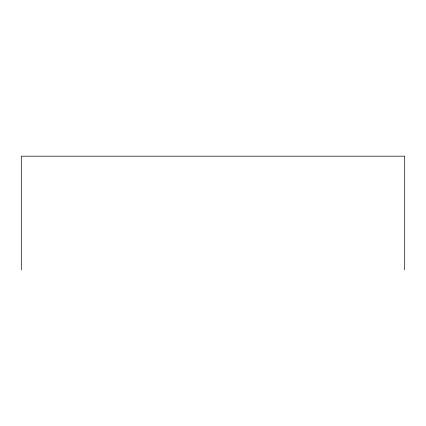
<?xml version="1.0" encoding="UTF-8"?>
<svg xmlns="http://www.w3.org/2000/svg" width="426" height="426" viewBox="0 0 426 426"><rect width="100%" height="100%" fill="white"/><g stroke="black" fill="none" stroke-linecap="round" stroke-linejoin="round"><path stroke-width="0.64" d="M404.7 269.812L404.7 156.188L21.3 156.188L21.3 269.812"/></g></svg>
